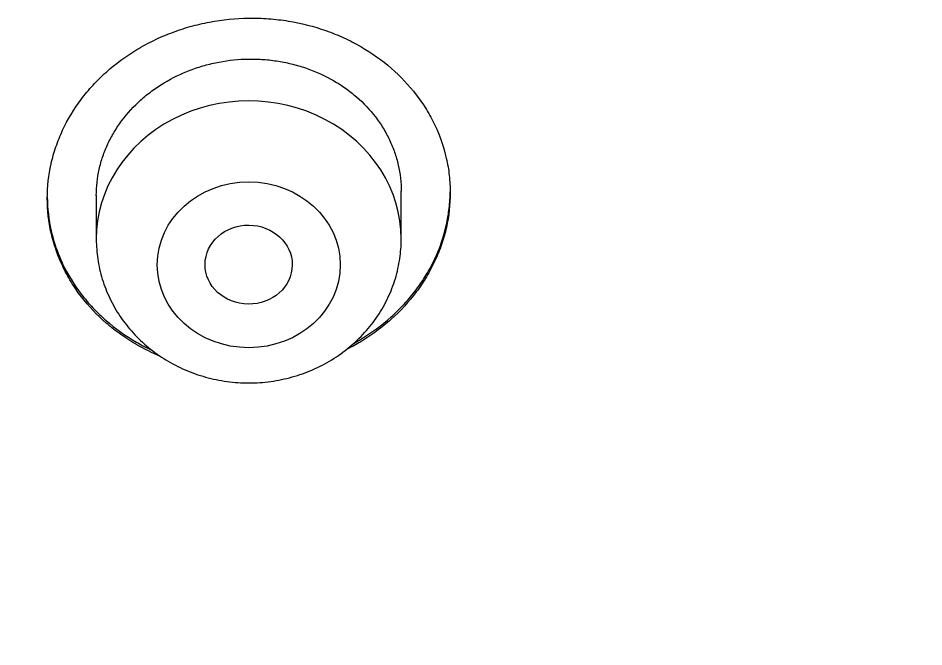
# Model space of a CAD drawing. Header units: millimetres. Extents: x 169 to 4368, y -1049 to 1924.
# Drawn here: x 460.322 to 461.154, y 1179.263 to 1179.841 of the extents above; entities that cross this region are included whole.
import ezdxf

# ---------------------------------------------------------------- set-up
doc = ezdxf.new("R2010")
doc.units = ezdxf.units.MM

msp = doc.modelspace()

# ---------------------------------------------------------------- linework, layer by layer
for p, q in [((460.39351, 1179.6781), (460.39351, 1179.63782)), ((460.67351, 1179.63782), (460.67351, 1179.68164))]:
    msp.add_line(p, q)
msp.add_ellipse((460.53351, 1179.63782), major_axis=(0.14, 0), ratio=0.906308, start_param=0, end_param=3.141593)
for centre, major_axis, ratio in [((460.53351, 1179.61416), (-0.084, 0), 0.906308), ((460.5334, 1179.61432), (-0.04002, 0.00031), 0.907086)]:
    msp.add_ellipse(centre, major_axis=major_axis, ratio=ratio)
for points, knots in [([(460.34851, 1179.67512), (460.34851, 1179.68588), (460.3497, 1179.69648), (460.35323, 1179.71215), (460.35469, 1179.71733), (460.35821, 1179.72762), (460.36028, 1179.73274), (460.36724, 1179.74765), (460.37292, 1179.75709), (460.383, 1179.77053), (460.38663, 1179.7749), (460.39438, 1179.78332), (460.39845, 1179.78734), (460.41127, 1179.7988), (460.42059, 1179.80568), (460.43578, 1179.81484), (460.44105, 1179.81768), (460.45174, 1179.82286), (460.46266, 1179.82755), (460.47403, 1179.83129), (460.48563, 1179.83455), (460.49157, 1179.83594), (460.5095, 1179.83932), (460.52151, 1179.84051), (460.53963, 1179.84074), (460.54568, 1179.84056), (460.55781, 1179.83967), (460.56385, 1179.83896), (460.58165, 1179.83606), (460.59318, 1179.83313), (460.60997, 1179.82722), (460.61551, 1179.82498), (460.62621, 1179.82007), (460.63139, 1179.8174), (460.64641, 1179.80875), (460.65574, 1179.80213), (460.673, 1179.78715), (460.68064, 1179.77902), (460.69068, 1179.76592), (460.69378, 1179.7614), (460.6995, 1179.75206), (460.70212, 1179.74721), (460.70907, 1179.73251), (460.71256, 1179.72241), (460.71611, 1179.70681), (460.71701, 1179.70152), (460.71821, 1179.69084), (460.7185, 1179.68552), (460.71851, 1179.66957), (460.71734, 1179.65899), (460.7138, 1179.64319), (460.71232, 1179.63794), (460.70881, 1179.62767), (460.70474, 1179.61761), (460.6996, 1179.60793), (460.6939, 1179.59845), (460.69077, 1179.59378), (460.68062, 1179.58025), (460.67295, 1179.57193), (460.66016, 1179.56047), (460.65568, 1179.55682), (460.64626, 1179.54987), (460.64134, 1179.54659), (460.63207, 1179.54101), (460.62774, 1179.53862), (460.6233, 1179.53639)], [0, 0, 0, 0, 0.046685, 0.046685, 0.070027, 0.070027, 0.093369, 0.093369, 0.140054, 0.140054, 0.163396, 0.163396, 0.186738, 0.186738, 0.233423, 0.233423, 0.256765, 0.256765, 0.280108, 0.30345, 0.30345, 0.326792, 0.326792, 0.373477, 0.373477, 0.396819, 0.396819, 0.420161, 0.420161, 0.466846, 0.466846, 0.490188, 0.490188, 0.513531, 0.513531, 0.560215, 0.560215, 0.6069, 0.6069, 0.630242, 0.630242, 0.653584, 0.653584, 0.700269, 0.700269, 0.723611, 0.723611, 0.746954, 0.746954, 0.793638, 0.793638, 0.816981, 0.816981, 0.840323, 0.863665, 0.863665, 0.887008, 0.887008, 0.933692, 0.933692, 0.957034, 0.957034, 0.980377, 0.980377, 1, 1, 1, 1]), ([(460.39351, 1179.67784), (460.39351, 1179.68587), (460.39439, 1179.69386), (460.39706, 1179.7058), (460.39818, 1179.70979), (460.40084, 1179.71755), (460.40392, 1179.72517), (460.40781, 1179.7325), (460.41212, 1179.73968), (460.41449, 1179.74321), (460.42217, 1179.75346), (460.42797, 1179.75976), (460.43765, 1179.76844), (460.44105, 1179.7712), (460.44817, 1179.77646), (460.45189, 1179.77894), (460.46333, 1179.78583), (460.47138, 1179.78974), (460.48409, 1179.79456), (460.48846, 1179.796), (460.49728, 1179.79848), (460.50172, 1179.79951), (460.51516, 1179.80205), (460.52425, 1179.80297), (460.53811, 1179.80316), (460.54272, 1179.80302), (460.55183, 1179.80235), (460.56085, 1179.80129), (460.56972, 1179.79946), (460.57851, 1179.79723), (460.58288, 1179.79591), (460.59561, 1179.79143), (460.60364, 1179.78775), (460.61504, 1179.7812), (460.61874, 1179.77884), (460.62588, 1179.77378), (460.62927, 1179.77111), (460.63896, 1179.76271), (460.64474, 1179.75658), (460.65241, 1179.7466), (460.65479, 1179.74313), (460.65911, 1179.73607), (460.66302, 1179.72886), (460.6661, 1179.72134), (460.66876, 1179.71367), (460.66989, 1179.70975), (460.6726, 1179.69783), (460.67351, 1179.68979), (460.67351, 1179.68164)], [0, 0, 0, 0, 0.0623846, 0.0623846, 0.0936385, 0.0936385, 0.1248923, 0.1561462, 0.1561462, 0.1874, 0.1874, 0.2499077, 0.2499077, 0.2811615, 0.2811615, 0.3124154, 0.3124154, 0.3749231, 0.3749231, 0.4061769, 0.4061769, 0.4374308, 0.4374308, 0.4999385, 0.4999385, 0.5311923, 0.5311923, 0.5624462, 0.5937, 0.5937, 0.6249538, 0.6249538, 0.6874615, 0.6874615, 0.7187154, 0.7187154, 0.7499692, 0.7499692, 0.8124769, 0.8124769, 0.8437308, 0.8437308, 0.8749846, 0.9062385, 0.9062385, 0.9374923, 0.9374923, 1, 1, 1, 1]), ([(460.34851, 1179.67621), (460.34859, 1179.66583), (460.34978, 1179.65563), (460.35322, 1179.64043), (460.35468, 1179.63529), (460.3582, 1179.62511), (460.36026, 1179.62006), (460.36721, 1179.60536), (460.37288, 1179.59609), (460.38293, 1179.58296), (460.38655, 1179.5787), (460.39427, 1179.5705), (460.39833, 1179.56661), (460.41111, 1179.55551), (460.42041, 1179.54889), (460.43504, 1179.54046), (460.43974, 1179.53801), (460.44451, 1179.53577)], [0, 0, 0, 0, 0.1784049, 0.1784049, 0.2707355, 0.2707355, 0.3630661, 0.3630661, 0.5477274, 0.5477274, 0.640058, 0.640058, 0.7323886, 0.7323886, 0.9170498, 0.9170498, 1, 1, 1, 1]), ([(460.63025, 1179.54226), (460.63225, 1179.54337), (460.63423, 1179.54451), (460.64622, 1179.55171), (460.65557, 1179.55857), (460.66854, 1179.57015), (460.67263, 1179.57418), (460.68031, 1179.58252), (460.6875, 1179.59114), (460.69372, 1179.60035), (460.69945, 1179.60985), (460.70208, 1179.61477), (460.70905, 1179.62968), (460.71255, 1179.63989), (460.7161, 1179.65559), (460.717, 1179.6609), (460.71817, 1179.67129), (460.71847, 1179.67631), (460.7185, 1179.68132)], [0, 0, 0, 0, 0.03758, 0.03758, 0.231213, 0.231213, 0.32803, 0.32803, 0.424847, 0.521664, 0.521664, 0.618481, 0.618481, 0.812114, 0.812114, 0.908931, 0.908931, 1, 1, 1, 1]), ([(460.45239, 1179.53008), (460.44491, 1179.53319), (460.4377, 1179.53674), (460.42575, 1179.5436), (460.42087, 1179.54672), (460.41144, 1179.55341), (460.40695, 1179.55693), (460.39416, 1179.56802), (460.38651, 1179.57611), (460.37639, 1179.5893), (460.37323, 1179.59388), (460.36752, 1179.6032), (460.36237, 1179.61273), (460.3583, 1179.62266), (460.35478, 1179.63279), (460.35329, 1179.63798), (460.3497, 1179.65372), (460.34851, 1179.66435), (460.34851, 1179.67512)], [0, 0, 0, 0, 0.121273, 0.121273, 0.209146, 0.209146, 0.297019, 0.297019, 0.472764, 0.472764, 0.560637, 0.560637, 0.648509, 0.736382, 0.736382, 0.824255, 0.824255, 1, 1, 1, 1]), ([(460.39351, 1179.63782), (460.39352, 1179.63108), (460.39441, 1179.61968), (460.39858, 1179.60071), (460.40549, 1179.58327), (460.41504, 1179.56646), (460.427, 1179.55134), (460.44117, 1179.53784), (460.45725, 1179.52644), (460.47491, 1179.51729), (460.49379, 1179.51064), (460.5135, 1179.50659), (460.53363, 1179.50524), (460.55376, 1179.50662), (460.57348, 1179.51071), (460.59236, 1179.51741), (460.61003, 1179.52661), (460.62611, 1179.53806), (460.64026, 1179.55162), (460.65221, 1179.56681), (460.66171, 1179.58367), (460.66858, 1179.60117), (460.67261, 1179.61999), (460.67352, 1179.63126), (460.6735, 1179.63782)], [0, 0, 0, 0, 0.043723, 0.08855, 0.133515, 0.178674, 0.224062, 0.269684, 0.315523, 0.361546, 0.407709, 0.453968, 0.500279, 0.546601, 0.592892, 0.639107, 0.685199, 0.73112, 0.776832, 0.822308, 0.867548, 0.912577, 0.957444, 1, 1, 1, 1]), ([(459.05851, 1177.37935), (459.10614, 1177.37936), (459.18398, 1177.37976), (459.31252, 1177.38153), (459.4254, 1177.38417), (459.52905, 1177.38736), (459.61789, 1177.39079), (459.69383, 1177.39416), (459.75588, 1177.39727), (459.8084, 1177.40012), (459.85063, 1177.40257), (459.88096, 1177.40443), (459.90367, 1177.40586), (459.92976, 1177.40754), (459.96728, 1177.41005), (460.01654, 1177.41354), (460.06491, 1177.41717), (460.10384, 1177.42026), (460.12548, 1177.42203), (460.1422, 1177.42342), (460.17107, 1177.42585), (460.21988, 1177.43013), (460.26727, 1177.43454), (460.29955, 1177.43767), (460.31381, 1177.43908), (460.33228, 1177.44091), (460.36853, 1177.44459), (460.41403, 1177.44942), (460.4516, 1177.45358), (460.47285, 1177.45599), (460.4892, 1177.45786), (460.51664, 1177.46106), (460.55368, 1177.4655), (460.5852, 1177.4694), (460.6069, 1177.47215), (460.63756, 1177.47608), (460.67693, 1177.48128), (460.71654, 1177.48673), (460.73969, 1177.48998), (460.76976, 1177.49425), (460.80089, 1177.49881), (460.82838, 1177.50295), (460.85085, 1177.50636), (460.88377, 1177.51146), (460.91996, 1177.51725), (460.95152, 1177.52243), (460.97708, 1177.52669), (461.00122, 1177.53081), (461.02097, 1177.53422), (461.04471, 1177.53838), (461.0718, 1177.54321), (461.1036, 1177.54902), (461.13229, 1177.55436), (461.16479, 1177.56055), (461.1965, 1177.56673), (461.23101, 1177.5736), (461.26328, 1177.58018), (461.29345, 1177.58648), (461.31664, 1177.5914), (461.33913, 1177.59625), (461.36356, 1177.6016), (461.38585, 1177.60656), (461.40526, 1177.61095), (461.42279, 1177.61495), (461.4427, 1177.61956), (461.46518, 1177.62483), (461.48603, 1177.6298), (461.5068, 1177.63482), (461.52649, 1177.63964), (461.54793, 1177.64497), (461.56721, 1177.64983), (461.58476, 1177.6543), (461.60054, 1177.65837), (461.6163, 1177.66248), (461.6314, 1177.66645), (461.64576, 1177.67027), (461.66087, 1177.67433), (461.67609, 1177.67845), (461.69397, 1177.68336), (461.71063, 1177.68798), (461.72573, 1177.69222), (461.73834, 1177.69579), (461.75141, 1177.69952), (461.76522, 1177.7035), (461.77965, 1177.70769), (461.79441, 1177.71203), (461.8094, 1177.71647), (461.82495, 1177.72113), (461.84027, 1177.72577), (461.85744, 1177.73103), (461.87531, 1177.73656), (461.89475, 1177.74266), (461.91397, 1177.74877), (461.93188, 1177.75453), (461.94675, 1177.75937), (461.95929, 1177.76349), (461.9715, 1177.76753), (461.9858, 1177.77231), (462.00278, 1177.77804), (462.0218, 1177.78453), (462.03988, 1177.7908), (462.05608, 1177.79647), (462.069, 1177.80104), (462.0827, 1177.80593), (462.09655, 1177.81092), (462.11249, 1177.81672), (462.12656, 1177.8219), (462.13987, 1177.82684), (462.15247, 1177.83155), (462.16613, 1177.83672), (462.18031, 1177.84212), (462.19292, 1177.84698), (462.20437, 1177.85143), (462.21442, 1177.85536), (462.2267, 1177.86019), (462.2394, 1177.86524), (462.25327, 1177.87081), (462.26516, 1177.87562), (462.27677, 1177.88036), (462.28722, 1177.88466), (462.29889, 1177.88949), (462.31081, 1177.89447), (462.32289, 1177.89956), (462.33468, 1177.90457), (462.34635, 1177.90957), (462.35829, 1177.91473), (462.36854, 1177.9192), (462.37889, 1177.92374), (462.38936, 1177.92835), (462.40196, 1177.93397), (462.41444, 1177.93958), (462.42691, 1177.94523), (462.43783, 1177.95022), (462.44959, 1177.95564), (462.46125, 1177.96106), (462.47393, 1177.967), (462.48581, 1177.97262), (462.49707, 1177.97799), (462.50857, 1177.98352), (462.51971, 1177.98892), (462.53125, 1177.99456), (462.54339, 1178.00053), (462.55611, 1178.00686), (462.56886, 1178.01326), (462.58091, 1178.01937), (462.59244, 1178.02526), (462.604, 1178.03122), (462.61519, 1178.03703), (462.62742, 1178.04344), (462.6402, 1178.05019), (462.65195, 1178.05647), (462.66284, 1178.06233), (462.67401, 1178.06839), (462.68583, 1178.07486), (462.69903, 1178.08215), (462.71227, 1178.08953), (462.72511, 1178.09677), (462.73638, 1178.10318), (462.74722, 1178.10939), (462.75805, 1178.11565), (462.76955, 1178.12236), (462.78046, 1178.12877), (462.79255, 1178.13595), (462.80443, 1178.14305), (462.81564, 1178.14983), (462.82589, 1178.15607), (462.83592, 1178.16223), (462.84652, 1178.16878), (462.85634, 1178.17491), (462.86613, 1178.18106), (462.87608, 1178.18736), (462.88744, 1178.19461), (462.90021, 1178.20284), (462.9134, 1178.21143), (462.92567, 1178.21951), (462.93611, 1178.22644), (462.94646, 1178.23336), (462.95819, 1178.24128), (462.97047, 1178.24965), (462.98278, 1178.25813), (462.99474, 1178.26645), (463.00743, 1178.27536), (463.02058, 1178.28469), (463.03448, 1178.29467), (463.04818, 1178.30461), (463.06082, 1178.31389), (463.07243, 1178.3225), (463.08431, 1178.33138), (463.09786, 1178.34163), (463.11136, 1178.35195), (463.12379, 1178.36157), (463.13546, 1178.37069), (463.14671, 1178.37957), (463.15917, 1178.3895), (463.17272, 1178.40042), (463.18742, 1178.41241), (463.2025, 1178.42487), (463.21733, 1178.43729), (463.23207, 1178.44979), (463.24566, 1178.46147), (463.25837, 1178.47252), (463.27028, 1178.48298), (463.28269, 1178.49401), (463.29505, 1178.5051), (463.30837, 1178.51721), (463.32139, 1178.52918), (463.33407, 1178.54098), (463.34558, 1178.55182), (463.35793, 1178.56357), (463.37124, 1178.57637), (463.38459, 1178.58941), (463.39848, 1178.60311), (463.41195, 1178.61659), (463.42588, 1178.63072), (463.43856, 1178.64374), (463.45154, 1178.65724), (463.46552, 1178.67196), (463.48116, 1178.68867), (463.49604, 1178.70484), (463.50959, 1178.71976), (463.52183, 1178.73341), (463.53392, 1178.74706), (463.54603, 1178.76091), (463.55756, 1178.77426), (463.56885, 1178.78748), (463.57931, 1178.79987), (463.58983, 1178.81246), (463.60039, 1178.82525), (463.61157, 1178.83895), (463.62289, 1178.85298), (463.63503, 1178.86822), (463.64701, 1178.88346), (463.65876, 1178.89862), (463.66979, 1178.91301), (463.68113, 1178.928), (463.69386, 1178.94503), (463.70652, 1178.96224), (463.71875, 1178.97912), (463.73024, 1178.99517), (463.74186, 1179.01163), (463.75346, 1179.0283), (463.76421, 1179.04394), (463.77464, 1179.05932), (463.78501, 1179.07479), (463.79484, 1179.08965), (463.80512, 1179.10537), (463.8152, 1179.12098), (463.826, 1179.13792), (463.83615, 1179.15406), (463.8463, 1179.1704), (463.8554, 1179.18524), (463.86433, 1179.19998), (463.87312, 1179.21465), (463.88217, 1179.22993), (463.89109, 1179.24518), (463.90027, 1179.26105), (463.90956, 1179.27731), (463.9186, 1179.29335), (463.9275, 1179.30932), (463.93587, 1179.32452), (463.94434, 1179.34011), (463.95271, 1179.35566), (463.96137, 1179.37198), (463.96926, 1179.38703), (463.97685, 1179.40164), (463.98464, 1179.41683), (463.99251, 1179.43234), (464.00019, 1179.44767), (464.00431, 1179.45597), (464.00677, 1179.46097)], [0, 0, 0, 0, 0.022611, 0.044559, 0.064656, 0.082797, 0.09806, 0.111423, 0.122309, 0.130602, 0.13884, 0.144427, 0.146461, 0.15073, 0.158077, 0.166104, 0.176519, 0.183416, 0.186505, 0.18786, 0.19218, 0.201639, 0.213454, 0.217051, 0.218581, 0.220944, 0.226746, 0.237622, 0.244852, 0.246497, 0.248799, 0.253451, 0.260936, 0.2683, 0.270049, 0.27237, 0.284459, 0.290808, 0.293277, 0.29668, 0.306686, 0.309732, 0.311217, 0.318572, 0.327152, 0.330387, 0.335302, 0.340705, 0.343199, 0.345786, 0.353315, 0.357601, 0.3627, 0.368585, 0.374918, 0.379609, 0.387009, 0.392159, 0.395744, 0.399422, 0.404207, 0.408844, 0.411381, 0.414634, 0.418263, 0.422085, 0.426732, 0.429496, 0.43328, 0.437359, 0.441073, 0.443703, 0.446851, 0.449618, 0.452244, 0.455034, 0.457413, 0.460443, 0.463305, 0.46714, 0.46951, 0.471536, 0.474015, 0.476638, 0.479078, 0.481898, 0.484714, 0.487283, 0.490415, 0.493116, 0.496712, 0.500237, 0.503812, 0.507303, 0.510117, 0.512026, 0.514238, 0.516874, 0.519946, 0.523654, 0.527433, 0.530004, 0.532675, 0.534638, 0.537653, 0.540418, 0.543554, 0.545537, 0.547886, 0.550629, 0.553223, 0.555866, 0.557741, 0.55969, 0.56154, 0.56469, 0.566886, 0.569404, 0.571447, 0.57349, 0.57535, 0.578102, 0.580296, 0.582252, 0.584852, 0.586985, 0.589104, 0.590747, 0.592943, 0.595132, 0.59802, 0.60016, 0.602352, 0.604353, 0.606987, 0.609135, 0.611742, 0.613918, 0.61572, 0.618473, 0.620455, 0.622498, 0.625616, 0.627956, 0.630036, 0.632749, 0.634796, 0.636912, 0.639409, 0.642094, 0.644551, 0.646455, 0.648627, 0.651276, 0.653578, 0.656607, 0.659296, 0.661381, 0.663466, 0.665907, 0.668005, 0.670514, 0.672608, 0.675455, 0.677846, 0.679547, 0.68182, 0.68408, 0.686154, 0.687954, 0.690216, 0.692394, 0.695107, 0.698274, 0.700751, 0.702902, 0.704923, 0.707365, 0.710421, 0.712814, 0.715308, 0.718159, 0.721058, 0.723883, 0.727257, 0.730061, 0.732225, 0.734948, 0.737957, 0.741272, 0.743996, 0.746328, 0.749164, 0.751638, 0.754819, 0.758445, 0.761755, 0.765256, 0.76877, 0.772077, 0.774829, 0.777765, 0.780547, 0.783704, 0.786645, 0.790175, 0.793164, 0.79592, 0.798638, 0.802295, 0.805813, 0.808642, 0.812754, 0.81603, 0.819292, 0.822508, 0.826086, 0.830195, 0.834803, 0.837899, 0.841036, 0.844668, 0.847714, 0.850942, 0.854169, 0.857083, 0.859677, 0.863016, 0.866031, 0.869217, 0.872744, 0.876553, 0.879691, 0.88311, 0.886354, 0.88986, 0.894612, 0.897922, 0.901149, 0.905305, 0.908845, 0.912163, 0.915602, 0.91893, 0.922272, 0.925281, 0.929138, 0.932374, 0.936205, 0.939512, 0.942848, 0.945685, 0.948897, 0.95217, 0.955367, 0.95853, 0.962175, 0.965585, 0.968582, 0.972166, 0.975065, 0.978281, 0.981819, 0.985185, 0.987561, 0.990867, 0.994465, 0.997224, 1, 1, 1, 1])]:
    msp.add_open_spline(points, degree=3, knots=knots)

doc.saveas('drawing.dxf')
